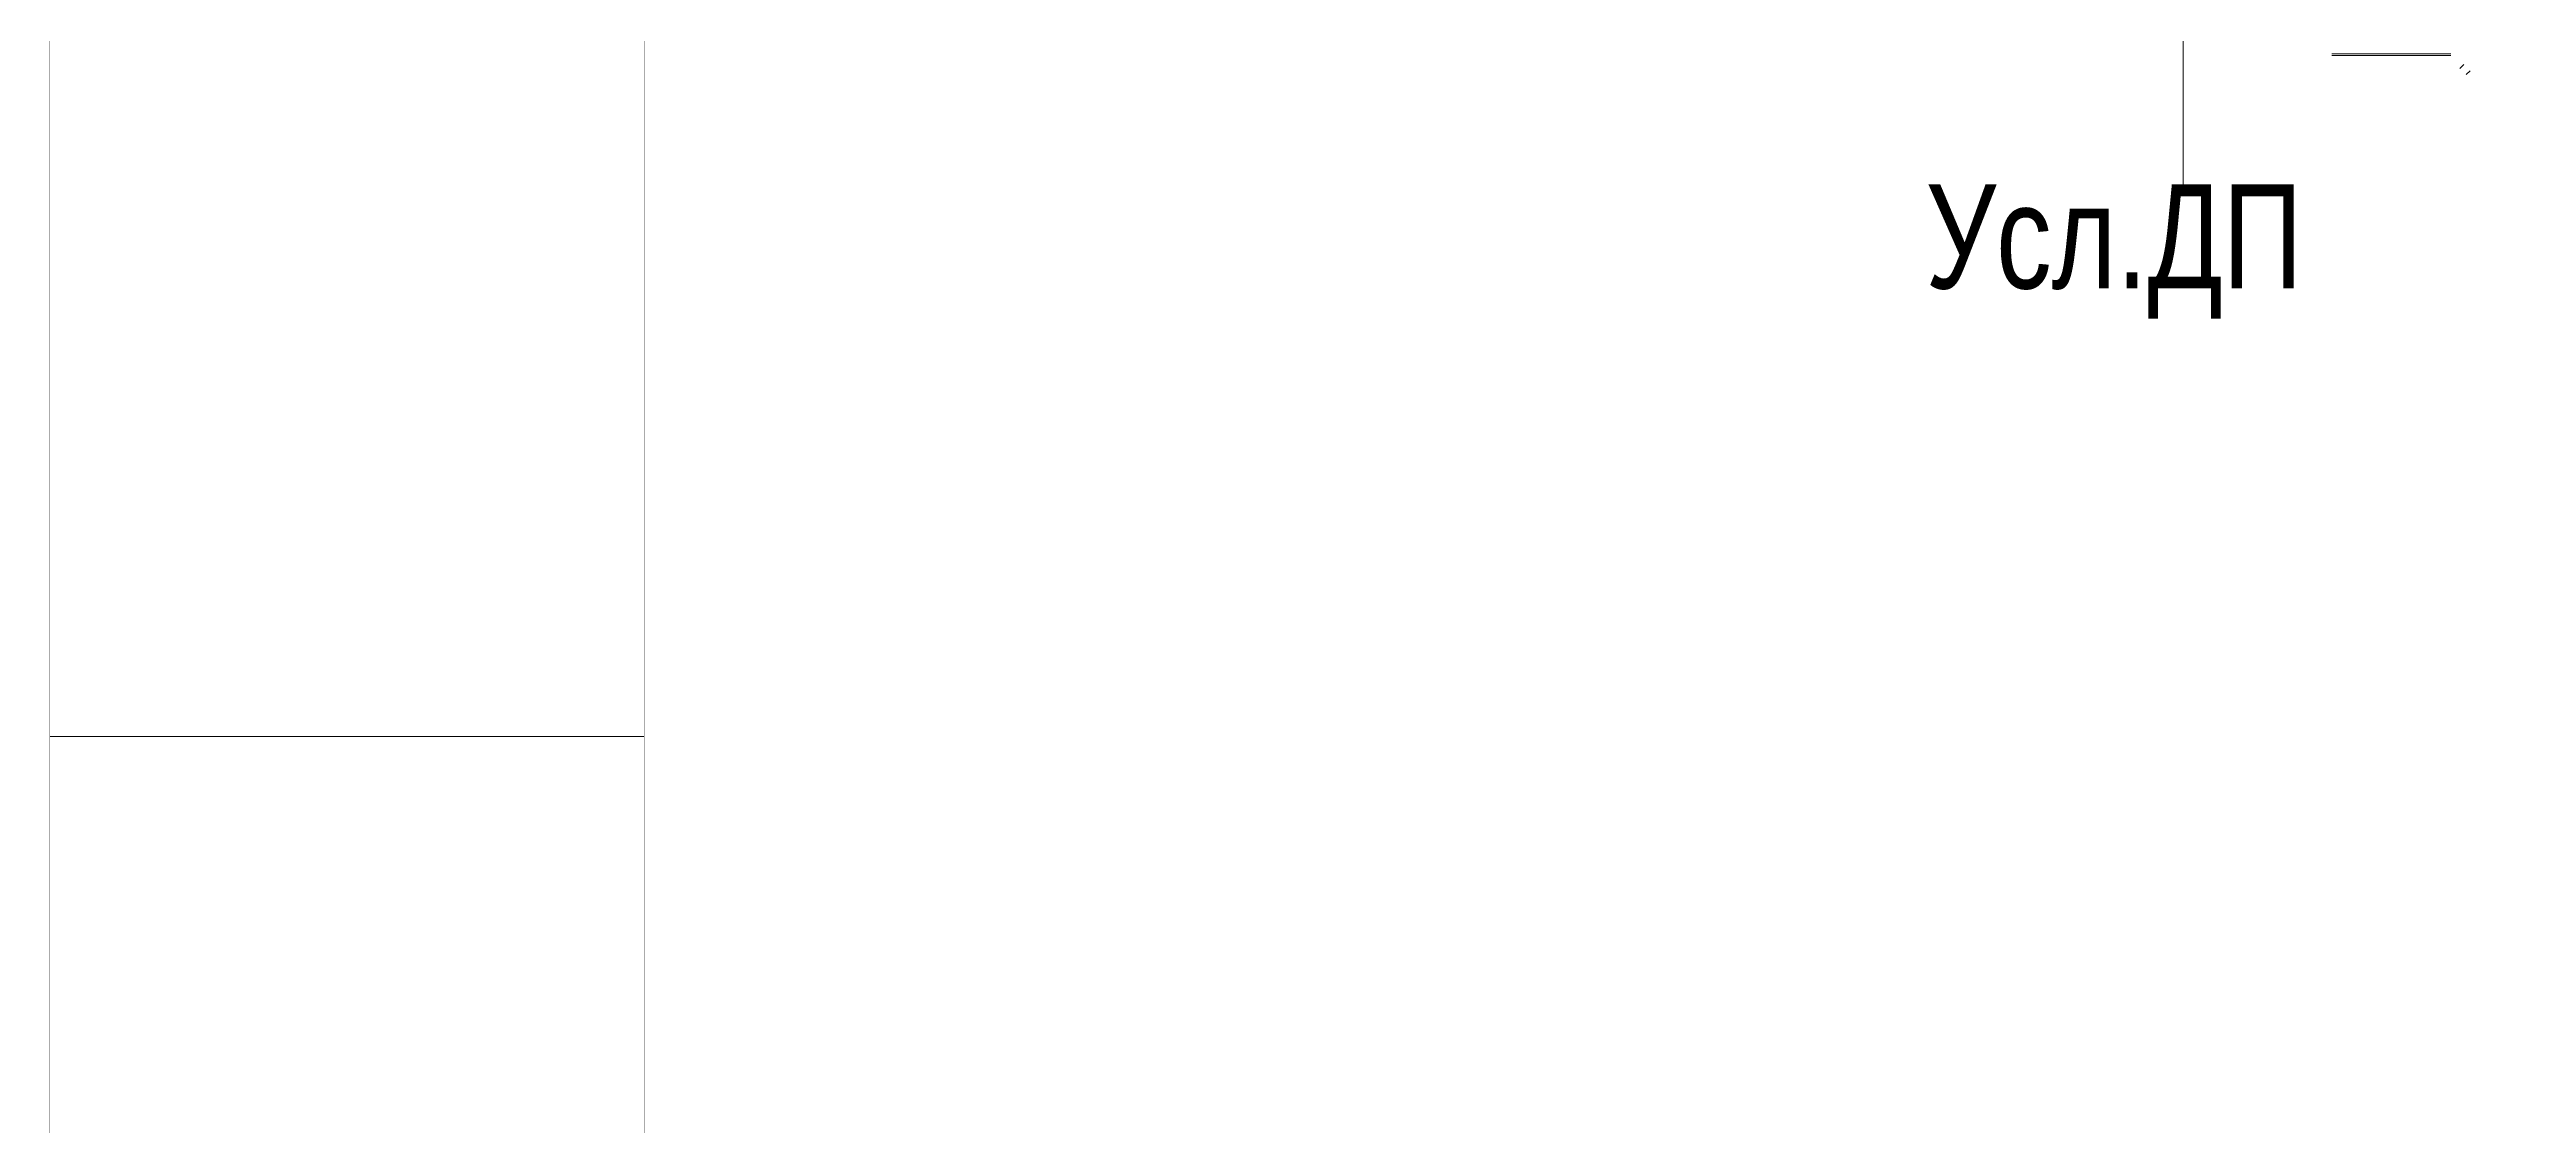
# Model space of a CAD drawing. Header units: millimetres. Extents: x 42007 to 66124, y -556 to 6894.
# Drawn here: x 56055 to 56888, y 3112 to 3474 of the extents above; entities that cross this region are included whole.
import ezdxf

# ---------------------------------------------------------------- set-up
doc = ezdxf.new("R2010")
doc.units = ezdxf.units.MM
for name, pattern in [('K5LT32769', [0]), ('K5LT32775', [0]), ('K5LT32781', [90, 40, -20, 10, -20])]:
    doc.linetypes.add(name, pattern=pattern)
doc.styles.add('style5', font='arial.ttf', dxfattribs={"height": 3})

msp = doc.modelspace()

# ---------------------------------------------------------------- linework, layer by layer
at = {"color": 7, "linetype": 'K5LT32769', "lineweight": 18}
for p, q in [((56772.842, 3427.01), (56772.842, 4125.409)), ((56055.031, 3242.675), (56255.031, 3242.675))]:
    msp.add_line(p, q, dxfattribs=at)
at = {"color": 7, "linetype": 'K5LT32781', "lineweight": 18}
for p, q in [((56822.842, 3472.423), (56872.842, 3472.423)), ((56822.842, 3471.924), (56870.541, 3471.924)), ((56865.967, 3467.548), (56867.23, 3468.811)), ((56868.088, 3465.426), (56869.351, 3466.689))]:
    msp.add_line(p, q, dxfattribs=at)
at = {"color": 7, "linetype": 'K5LT32769', "const_width": 0.18}
msp.add_lwpolyline([(56055.031, 272.675), (64465.031, 272.675), (64465.031, 6212.675), (56055.031, 6212.675)], close=True, dxfattribs=at)
at = {"color": 1, "linetype": 'K5LT32775', "true_color": 0xff0000, "const_width": 0.18}
msp.add_lwpolyline([(56255.031, 6162.675), (64415.031, 6162.675), (64415.031, 322.675), (56255.031, 322.675)], close=True, dxfattribs=at)

# ---------------------------------------------------------------- texts
at = {"color": 7, "insert": (56686.132, 3428.471), "char_height": 2.4, "attachment_point": 1, "style": 'style5'}
msp.add_mtext('\\H3.5;\\W0.965;\\Q15;\\Q0;\\W0.765;\\H35.00;Усл.ДП', dxfattribs=at)

doc.saveas('drawing.dxf')
